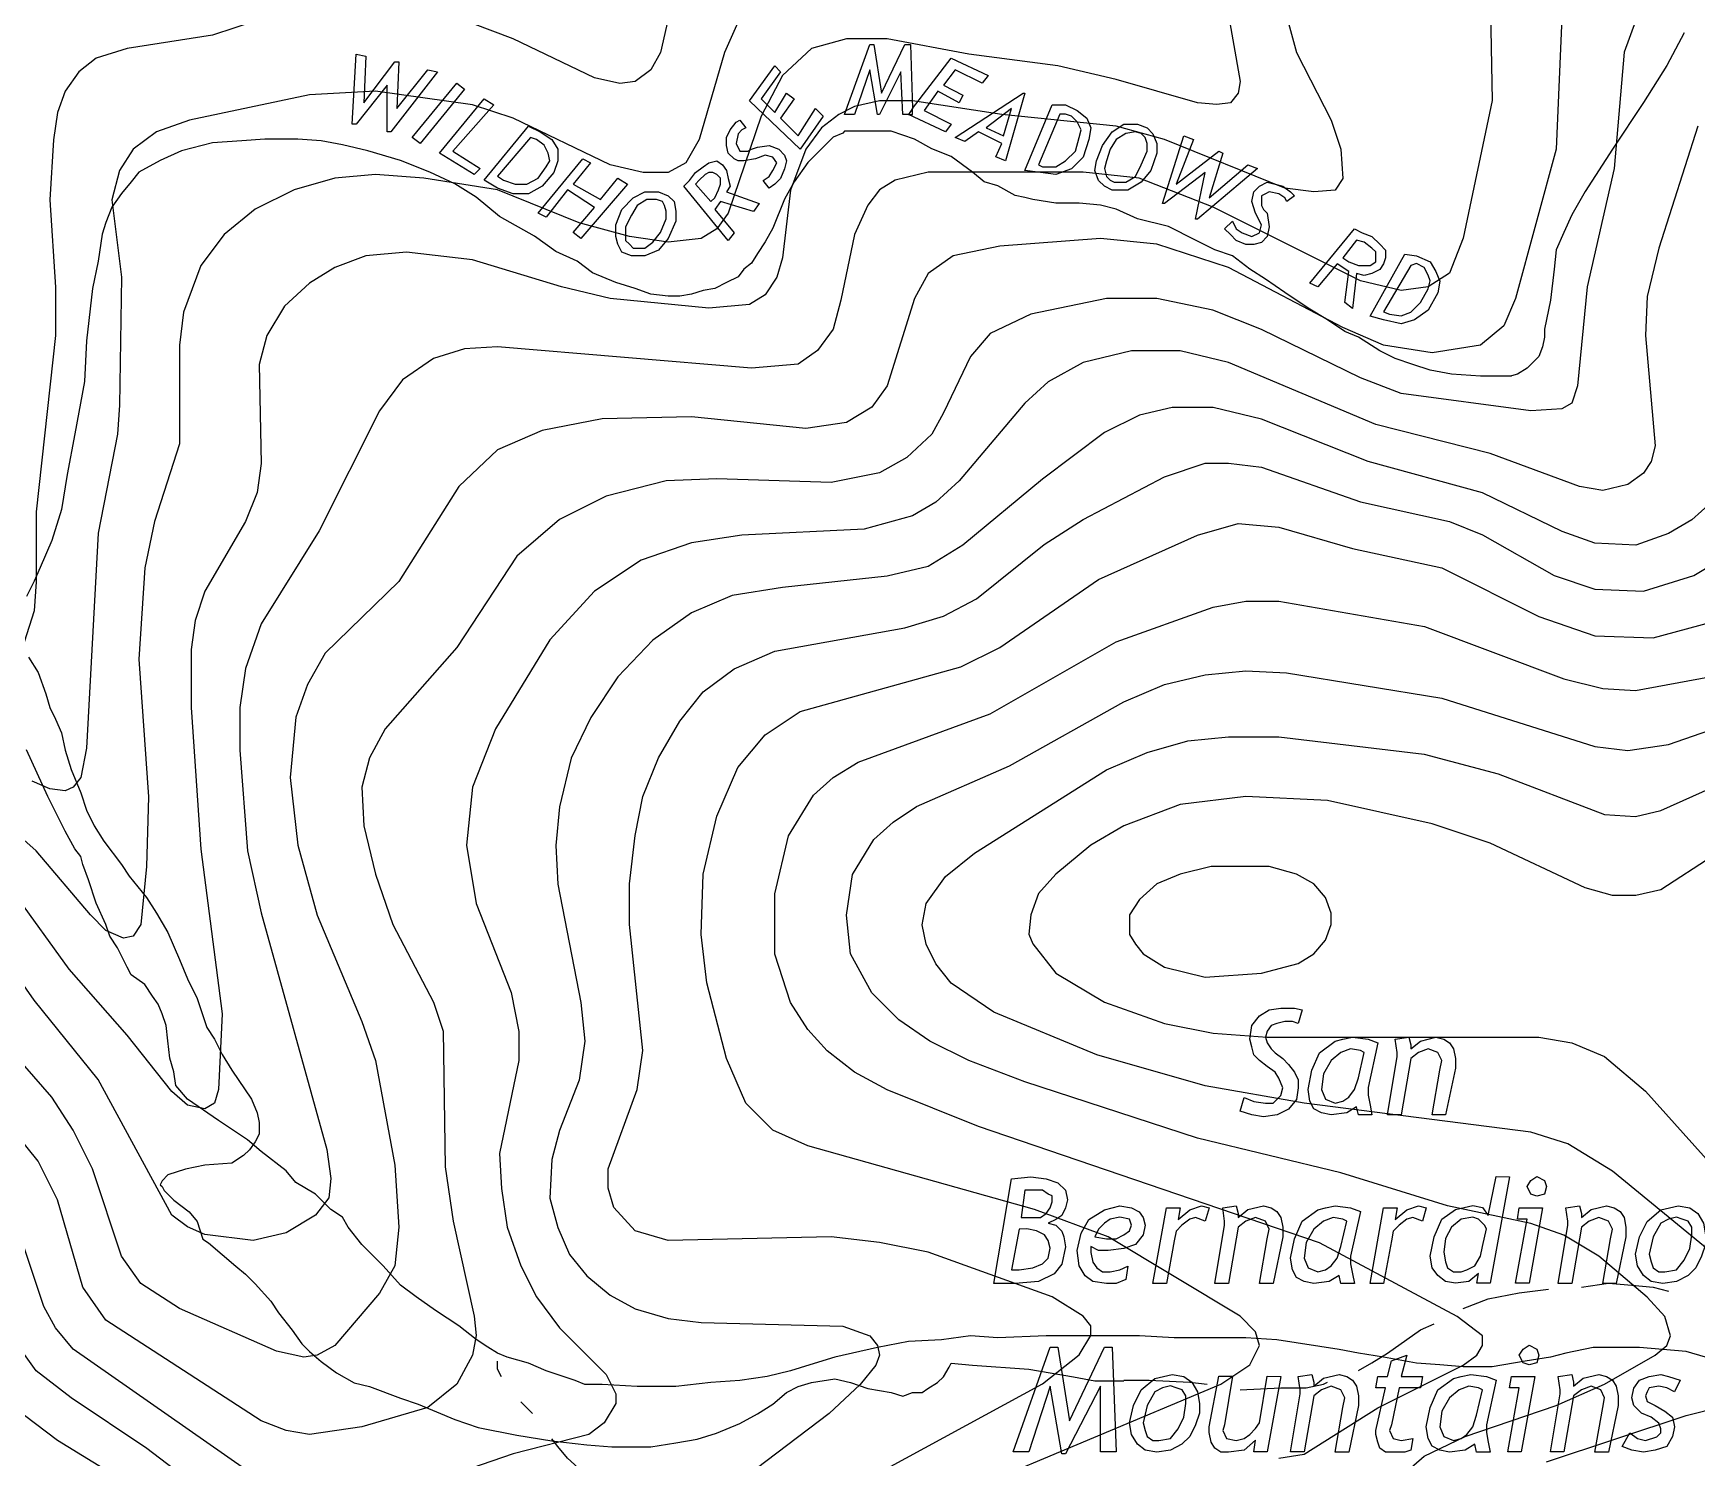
# Model space of a CAD drawing. Extents: x -4.4 to 64.9, y -5.9 to 77.3.
# Drawn here: x 4.527 to 9.05, y 15.517 to 19.391 of the extents above; entities that cross this region are included whole.
import ezdxf

# ---------------------------------------------------------------- set-up
doc = ezdxf.new("R2010")
doc.units = 0
for name, color, linetype in [('7400-7600', 7, 'CONTINUOUS'), ('7600-7800', 7, 'CONTINUOUS'), ('7800-8000', 7, 'CONTINUOUS'), ('8000-8200', 7, 'CONTINUOUS'), ('Labels', 7, 'CONTINUOUS'), ('roads', 7, 'CONTINUOUS'), ('topo', 7, 'CONTINUOUS'), ('water', 7, 'CONTINUOUS')]:
    doc.layers.add(name, color=color, linetype=linetype)

msp = doc.modelspace()

# ---------------------------------------------------------------- linework, layer by layer
at = {"layer": '7400-7600', "color": 2}
for points in [[(6.285011, 19.570875), (6.23229, 19.338886), (6.205937, 19.291435), (6.163758, 19.259796), (6.121578, 19.254531), (6.053037, 19.270353), (5.831549, 19.375803), (5.720827, 19.417975)], [(7.771824, 19.471164), (7.808733, 19.260275), (7.803441, 19.228634), (7.782354, 19.202281), (7.745453, 19.197016), (7.692724, 19.202281), (7.471283, 19.265551), (7.313113, 19.302463), (7.070575, 19.334091), (6.849134, 19.376271), (6.738414, 19.376271), (6.643503, 19.349919), (6.564424, 19.2761), (6.506425, 19.16538), (6.416795, 18.901759), (6.385153, 18.85958), (6.342973, 18.833227), (6.253343, 18.82267), (6.147893, 18.838492), (6.010813, 18.875402), (5.789325, 18.965032), (5.588974, 18.996663), (5.457164, 19.00722), (5.346444, 18.996663), (5.235724, 18.965032), (5.130274, 18.912314), (5.045914, 18.843763), (4.982644, 18.759403), (4.935194, 18.632863), (4.924637, 18.543233), (4.924637, 18.274342), (4.856099, 18.063443), (4.829747, 17.936903), (4.813925, 17.689103), (4.840277, 17.314752), (4.835012, 17.124942), (4.81919, 16.966772), (4.798103, 16.935143), (4.77175, 16.929878), (4.724303, 16.950965), (4.682123, 16.993145), (4.534491, 17.167135), (4.434311, 17.256766)], [(5.256848, 19.465409), (5.014318, 19.386328), (4.782328, 19.349419), (4.697969, 19.323066), (4.650518, 19.286157), (4.613609, 19.233436), (4.592522, 19.175437), (4.581991, 19.101615), (4.571434, 18.938177), (4.587256, 18.700917), (4.587256, 18.569107), (4.534535, 18.089317), (4.534535, 17.899507), (4.52927, 17.820415), (4.481823, 17.672786)], [(7.94067, 19.418221), (7.961757, 19.339132), (8.056658, 19.154601), (8.083037, 19.075511), (8.088302, 18.996433), (8.067189, 18.964791), (8.009197, 18.959526), (7.930108, 18.970083), (7.603178, 19.101893), (7.471368, 19.138792), (7.160287, 19.170433), (6.917759, 19.207343), (6.828118, 19.207343), (6.759578, 19.191521), (6.717398, 19.170433), (6.669948, 19.133521), (6.627768, 19.075522), (6.585588, 18.964802), (6.564501, 18.780273), (6.548679, 18.727542), (6.517037, 18.680092), (6.474857, 18.653739), (6.364137, 18.643182), (6.095249, 18.669535), (5.963389, 18.701174), (5.720858, 18.774984), (5.541598, 18.796072), (5.430867, 18.785541), (5.346507, 18.753913), (5.277967, 18.711733), (5.209427, 18.648463), (5.161976, 18.569371), (5.140889, 18.490282), (5.146154, 18.221391), (5.135597, 18.142302), (5.103966, 18.063213), (4.993246, 17.873411), (4.966894, 17.794322), (4.956337, 17.715233), (4.956337, 17.557062), (4.982689, 17.172173), (5.040689, 16.724011), (5.030158, 16.518382), (5.019601, 16.481483), (4.993249, 16.465661), (4.945799, 16.476192), (4.903619, 16.513101), (4.78235, 16.666001), (4.624179, 16.845272), (4.476549, 17.050901)], [(6.453759, 19.444695), (6.406309, 19.339245), (6.337769, 19.101986), (6.300859, 19.038716), (6.253409, 19.012363), (6.184869, 19.012363), (6.095241, 19.033451), (5.831571, 19.15999), (5.72085, 19.1969), (5.45723, 19.233801), (5.277959, 19.223271), (4.951069, 19.15473), (4.861439, 19.123091), (4.798169, 19.075641), (4.76126, 19.017642), (4.740172, 18.93856), (4.766551, 18.727661), (4.761286, 18.379681), (4.756021, 18.300592), (4.703292, 18.031701), (4.671661, 17.446451), (4.655839, 17.367372), (4.634752, 17.340993), (4.613664, 17.330463), (4.571485, 17.335728), (4.524034, 17.356815)]]:
    msp.add_lwpolyline(points, dxfattribs=at)
at = {"layer": '7600-7800', "color": 2}
for points in [[(8.684104, 19.455157), (8.668282, 19.075535), (8.557562, 18.669566), (8.525923, 18.595748), (8.462661, 18.543027), (8.330851, 18.52194), (8.199033, 18.543027), (8.088313, 18.590477), (7.777203, 18.753926), (7.582112, 18.817185), (7.429212, 18.833008), (7.155051, 18.81192), (7.028503, 18.785568), (6.959963, 18.738117), (6.923062, 18.669577), (6.849243, 18.432317), (6.807063, 18.374318), (6.738523, 18.332138), (6.627802, 18.316316), (6.316732, 18.347957), (6.074191, 18.342692), (5.910702, 18.311051), (5.789441, 18.258333), (5.683991, 18.158153), (5.520542, 17.899804), (5.320192, 17.704721), (5.272741, 17.620361), (5.241103, 17.530731), (5.225281, 17.367282), (5.246368, 17.182751), (5.299097, 16.992942), (5.420366, 16.702961), (5.457267, 16.597503), (5.509996, 16.312793), (5.520526, 16.144081), (5.509996, 16.038632), (5.467816, 15.964813), (5.346547, 15.822462), (5.299097, 15.796083), (5.262187, 15.790818), (5.188376, 15.80664), (4.924746, 15.922638), (4.819307, 15.991179), (4.766578, 16.06499), (4.687486, 16.302249), (4.634768, 16.407699), (4.576766, 16.497329), (4.429136, 16.666049)], [(8.884391, 19.423735), (8.85276, 19.339375), (8.826381, 19.023026), (8.752571, 18.701404), (8.726218, 18.432516), (8.710396, 18.385065), (8.684017, 18.369243), (8.599668, 18.363978), (8.246407, 18.411428), (8.135687, 18.453608), (7.866748, 18.585418), (7.734938, 18.638147), (7.582038, 18.669778), (7.444957, 18.669778), (7.239329, 18.627598), (7.128608, 18.574877), (7.075877, 18.511608), (7.002069, 18.358707), (6.970438, 18.300708), (6.901887, 18.237438), (6.828079, 18.195258), (6.696269, 18.168906), (6.385187, 18.179436), (6.248107, 18.174171), (6.084658, 18.131989), (5.958078, 18.068719), (5.842088, 17.96855), (5.678639, 17.720739), (5.483559, 17.499291), (5.441379, 17.420209), (5.420292, 17.34112), (5.425557, 17.235681), (5.457198, 17.10386), (5.504649, 16.96678), (5.615369, 16.75588), (5.641721, 16.676799), (5.647013, 16.307721), (5.6681, 16.160091), (5.726102, 15.901739), (5.731368, 15.849021), (5.720837, 15.796289), (5.678657, 15.717211), (5.599565, 15.653941), (5.420308, 15.601209), (5.277946, 15.580122), (5.214676, 15.590653), (5.146136, 15.617005), (4.724337, 15.891177), (4.661075, 15.980807), (4.592527, 16.218067), (4.539806, 16.323517), (4.476536, 16.402606)], [(9.053098, 19.138842), (8.947648, 18.806681), (8.916017, 18.674871), (8.910752, 18.569422), (8.937104, 18.268892), (8.926547, 18.226712), (8.90546, 18.195073), (8.86328, 18.163442), (8.79474, 18.14762), (8.73147, 18.158177), (8.48894, 18.247807), (8.177869, 18.326889), (7.777121, 18.495608), (7.6453, 18.527247), (7.51349, 18.527247), (7.38168, 18.495608), (7.286779, 18.442887), (7.223509, 18.384888), (7.044249, 18.173989), (6.980971, 18.115997), (6.917701, 18.079088), (6.785891, 18.042179), (6.45373, 18.026356), (6.316639, 18.005269), (6.179561, 17.957821), (6.053019, 17.873462), (5.93171, 17.741652), (5.784081, 17.499121), (5.720811, 17.34094), (5.704989, 17.18277), (5.731341, 17.024599), (5.826242, 16.782061), (5.847329, 16.676619), (5.847329, 16.59753), (5.794608, 16.34445), (5.799874, 16.24955), (5.815696, 16.1441), (5.852597, 16.03865), (5.894777, 15.954291), (5.958047, 15.869931), (6.084626, 15.743391), (6.111005, 15.69067), (6.111005, 15.664318), (6.079363, 15.611589), (6.037144, 15.579958), (5.831515, 15.527229), (5.631165, 15.458689)], [(9.090057, 18.115315), (9.037339, 18.067854), (8.974069, 18.030955), (8.884439, 17.999313), (8.773719, 18.004579), (8.684078, 18.036217), (8.467908, 18.14167), (8.156837, 18.22603), (7.866809, 18.342018), (7.734999, 18.373659), (7.624279, 18.373659), (7.534649, 18.352572), (7.439737, 18.305111), (7.271028, 18.178571), (7.054858, 17.999311), (6.959947, 17.941322), (6.849227, 17.914943), (6.564519, 17.883315), (6.427428, 17.862227), (6.316708, 17.814769), (6.211258, 17.740958), (6.116358, 17.64079), (6.042539, 17.530059), (5.989778, 17.419339), (5.958139, 17.287529), (5.947609, 17.182079), (5.952927, 17.076629), (6.016197, 16.75501), (6.026701, 16.64956), (6.010932, 16.544118), (5.958163, 16.40703), (5.937076, 16.327948), (5.931811, 16.222499), (5.952951, 16.143409), (5.984539, 16.069599), (6.03199, 16.011599), (6.09531, 15.958868), (6.16385, 15.921969), (6.25348, 15.895617), (6.343111, 15.88506), (6.728, 15.874503), (6.801811, 15.84815), (6.822925, 15.821798), (6.82819, 15.795445), (6.817633, 15.769093), (6.775453, 15.716361), (6.691104, 15.637272), (6.406383, 15.421113)], [(5.103914, 15.485068), (4.634675, 15.811958), (4.587214, 15.86996), (4.555583, 15.927949), (4.476494, 16.165208)], [(5.056593, 15.373647), (4.835152, 15.542355), (4.629524, 15.679447), (4.534623, 15.753258), (4.466082, 15.848166)]]:
    msp.add_lwpolyline(points, dxfattribs=at)
at = {"layer": '7800-8000', "color": 2}
for points in [[(7.065309, 15.427129), (7.75601, 15.717121), (7.835088, 15.769842), (7.861467, 15.82257), (7.85091, 15.859472), (7.80873, 15.901652), (7.450201, 16.117822), (7.249851, 16.19164), (6.632972, 16.36563), (6.538072, 16.40781), (6.464261, 16.481621), (6.411532, 16.60289), (6.358811, 16.808511), (6.342989, 16.940332), (6.348254, 17.10377), (6.385164, 17.261951), (6.443152, 17.393761), (6.516974, 17.483392), (6.611874, 17.546662), (7.049493, 17.667931), (7.154942, 17.720652), (7.423833, 17.90519), (7.692734, 18.026452), (7.803455, 18.058091), (7.914172, 18.047534), (8.114523, 17.989532), (8.357103, 17.936813), (8.620723, 17.805003), (8.773624, 17.752282), (8.931794, 17.747017), (9.089973, 17.789195)], [(7.914225, 15.516003), (7.982773, 15.526533), (8.183163, 15.653076), (8.415155, 15.769064), (8.452065, 15.795443), (8.467887, 15.821795), (8.467887, 15.848148), (8.399336, 15.900876), (8.024958, 16.101227), (7.097007, 16.417576), (6.849198, 16.517747), (6.759568, 16.565206), (6.685746, 16.623197), (6.633028, 16.681196), (6.585578, 16.755007), (6.543398, 16.886828), (6.543398, 17.050266), (6.580307, 17.208447), (6.648847, 17.319168), (6.701568, 17.366615), (6.770116, 17.408798), (7.128637, 17.540608), (7.471347, 17.735685), (7.734967, 17.830586), (7.824608, 17.846408), (7.914228, 17.846408), (8.309706, 17.77787), (8.689327, 17.635509), (8.794777, 17.609156), (8.884407, 17.603891), (9.084758, 17.6408)], [(8.225306, 15.447812), (8.309655, 15.52162), (8.420386, 15.574352), (8.668187, 15.658711), (8.799997, 15.7167), (8.937086, 15.795792), (8.968717, 15.822144), (8.979274, 15.848523), (8.963451, 15.901244), (8.916001, 15.953962), (8.784191, 16.064693), (8.689282, 16.122685), (8.599652, 16.154324), (8.372941, 16.201774), (8.082913, 16.291404), (7.692753, 16.386313), (7.223501, 16.539213), (7.070601, 16.597204), (6.965151, 16.649933), (6.880792, 16.707922), (6.806973, 16.781743), (6.748982, 16.887193), (6.738425, 16.992643), (6.754247, 17.103363), (6.812246, 17.198264), (6.864967, 17.245724), (6.928237, 17.287894), (7.181316, 17.398614), (7.492387, 17.572615), (7.603107, 17.620062), (7.713838, 17.646415), (7.824558, 17.656945), (7.935278, 17.65168), (8.357116, 17.58314), (8.773637, 17.45133), (8.863267, 17.440773), (8.973998, 17.456595), (9.216528, 17.540954)], [(9.200711, 15.985424), (8.821092, 16.296505), (8.699823, 16.370313), (8.599652, 16.401944), (7.982731, 16.481034), (7.713832, 16.528484), (7.418581, 16.612844), (7.139141, 16.728845), (7.023143, 16.807924), (6.980963, 16.860655), (6.95461, 16.913373), (6.944054, 16.966094), (6.95461, 17.024094), (7.007329, 17.097915), (7.086421, 17.161185), (7.44495, 17.387893), (7.55567, 17.435343), (7.66639, 17.466985), (7.77711, 17.477515), (7.914191, 17.477515), (8.309669, 17.430065), (8.51003, 17.377347), (8.80001, 17.266627), (8.88437, 17.261361), (8.95291, 17.277183), (9.153261, 17.366814)], [(8.641837, 15.505642), (9.021456, 15.632182), (9.316718, 15.705992)]]:
    msp.add_lwpolyline(points, dxfattribs=at)
at = {"layer": '8000-8200', "color": 2}
msp.add_lwpolyline([(7.808783, 17.124902), (7.729694, 17.124902), (7.645334, 17.103815), (7.582062, 17.077463), (7.534614, 17.035283), (7.508262, 16.993103), (7.508262, 16.940374), (7.524084, 16.914022), (7.545171, 16.887669), (7.603162, 16.85076), (7.713891, 16.824407), (7.866791, 16.834964), (7.966962, 16.861317), (8.009142, 16.887669), (8.040781, 16.924579), (8.056603, 16.966758), (8.056603, 16.998389), (8.040781, 17.040569), (8.009142, 17.077479), (7.961691, 17.103831), (7.88787, 17.124918), (7.808791, 17.124918), (7.808783, 17.124902)], close=True, dxfattribs=at)
at = {"layer": 'Labels', "color": 6}
for points in [[(5.430838, 19.328814), (5.425573, 19.202264), (5.509933, 19.312992), (5.520463, 19.312992), (5.515198, 19.186442), (5.599557, 19.291905), (5.625909, 19.286613), (5.499369, 19.123153), (5.488839, 19.123153), (5.488839, 19.249677), (5.404479, 19.144241), (5.393922, 19.144241), (5.404479, 19.334053)], [(6.917709, 19.186442), (6.907179, 19.170567), (6.891357, 19.170567), (6.886091, 19.28656), (6.828092, 19.170567), (6.822827, 19.170567), (6.80174, 19.291825), (6.759561, 19.170567), (6.733208, 19.170567), (6.801748, 19.360379), (6.812279, 19.360379), (6.833366, 19.228563), (6.896639, 19.360379), (6.912461, 19.360379)], [(6.907168, 19.17062), (6.917698, 19.17062), (6.917698, 19.186495), (7.023148, 19.323575), (7.123328, 19.276135), (7.107506, 19.254969), (7.033694, 19.291878), (7.002057, 19.249677), (7.054785, 19.223219), (7.044228, 19.202052), (6.986237, 19.233696), (6.949328, 19.180965), (7.023139, 19.144055), (7.007317, 19.122889)], [(6.506459, 19.212794), (6.543369, 19.175885), (6.574997, 19.228616), (6.596084, 19.212741), (6.559183, 19.16001), (6.606633, 19.11257), (6.654083, 19.186389), (6.675171, 19.165222), (6.6119, 19.075581), (6.47482, 19.207397), (6.54336, 19.302303), (6.559182, 19.286428)], [(5.699729, 19.239173), (5.578468, 19.091536), (5.557381, 19.107411), (5.678642, 19.255048)], [(7.223509, 19.228616), (7.170788, 19.044096), (7.144436, 19.054679), (7.160231, 19.091562), (7.096972, 19.123206), (7.060063, 19.096748), (7.033711, 19.107331), (7.218242, 19.22859)], [(5.741909, 19.022982), (5.726087, 19.007107), (5.631186, 19.06513), (5.752455, 19.212741), (5.778807, 19.196866), (5.668087, 19.070343)], [(7.118057, 19.13371), (7.165518, 19.112544), (7.186605, 19.186362)], [(7.365868, 19.181176), (7.39222, 19.16001), (7.402777, 19.133551), (7.397512, 19.101907), (7.38169, 19.054468), (7.350059, 19.022823), (7.307879, 19.006948), (7.2657, 19.01224), (7.22352, 19.017532), (7.297331, 19.196787), (7.33424, 19.196787)], [(5.905358, 19.12318), (5.936989, 19.102013), (5.952811, 19.075555), (5.952811, 19.043911), (5.942254, 19.012266), (5.910623, 18.975357), (5.873713, 18.95419), (5.831534, 18.95419), (5.789354, 18.970065), (5.752452, 18.991232), (5.873713, 19.13887)], [(6.437919, 19.091536), (6.448449, 19.070369), (6.459006, 19.070369), (6.469537, 19.070369), (6.480094, 19.075661), (6.495916, 19.080952), (6.527545, 19.086244), (6.553898, 19.075661), (6.56972, 19.059786), (6.574985, 19.043911), (6.56972, 19.022744), (6.55919, 18.996286), (6.543368, 18.980411), (6.527545, 18.969827), (6.511723, 18.990994), (6.527545, 19.001577), (6.538102, 19.017452), (6.548633, 19.038619), (6.538102, 19.054494), (6.517015, 19.059786), (6.490636, 19.049202), (6.459008, 19.043911), (6.443186, 19.043911), (6.432656, 19.049202), (6.416834, 19.065077), (6.411569, 19.086244), (6.411569, 19.107411), (6.422099, 19.128577), (6.437921, 19.149744), (6.448451, 19.155036), (6.464274, 19.133869), (6.453743, 19.128577), (6.443186, 19.117994)], [(7.260418, 19.033539), (7.270975, 19.028247), (7.307877, 19.028247), (7.334256, 19.044122), (7.360609, 19.070581), (7.371139, 19.10749), (7.376404, 19.128657), (7.365874, 19.149823), (7.350052, 19.165698), (7.33423, 19.17099), (7.318408, 19.17099)], [(7.555678, 19.13371), (7.5715, 19.117835), (7.58203, 19.091377), (7.58203, 19.064919), (7.566208, 19.017479), (7.539856, 18.985835), (7.502954, 18.964668), (7.460774, 18.964668), (7.439686, 18.975251), (7.423864, 18.991126), (7.413308, 19.017585), (7.418573, 19.044043), (7.434395, 19.086218), (7.460747, 19.123127), (7.492378, 19.144294), (7.529287, 19.144294)], [(5.805178, 18.991364), (5.836817, 18.980781), (5.868448, 18.980781), (5.900087, 18.996656), (5.921174, 19.0283), (5.931731, 19.044175), (5.926466, 19.065342), (5.915909, 19.086509), (5.894822, 19.102384), (5.879, 19.107675), (5.789369, 19.002212)], [(7.455498, 18.991364), (7.466055, 18.986073), (7.497686, 18.986073), (7.524038, 19.001948), (7.53986, 19.033592), (7.555682, 19.070501), (7.555682, 19.091668), (7.550417, 19.107543), (7.53986, 19.118126), (7.524038, 19.123418), (7.497659, 19.118126), (7.471307, 19.102251), (7.455485, 19.075793), (7.444928, 19.044149), (7.439663, 19.022982), (7.444928, 19.001815)], [(7.682217, 19.102093), (7.634759, 18.980808), (7.750758, 19.070448), (7.761315, 19.065157), (7.724403, 18.943898), (7.829853, 19.033539), (7.856205, 19.022956), (7.692756, 18.885849), (7.687491, 18.885849), (7.71387, 19.012399), (7.60315, 18.92805), (7.597858, 18.92805), (7.655858, 19.11257)], [(5.995028, 18.980808), (6.068849, 18.938633), (6.116297, 18.99663), (6.142649, 18.980755), (6.01607, 18.833117), (5.99501, 18.848992), (6.053009, 18.917546), (5.97915, 18.964985), (5.921151, 18.891193), (5.900064, 18.901776), (6.021325, 19.049388), (6.042465, 19.038804)], [(6.411558, 19.017717), (6.416823, 18.99655), (6.422088, 18.975384), (6.411531, 18.959509), (6.501161, 18.927891), (6.485339, 18.906724), (6.395713, 18.933183), (6.379891, 18.912016), (6.432612, 18.848728), (6.41679, 18.827561), (6.295518, 18.975198), (6.31134, 18.991073), (6.327162, 19.01224), (6.348249, 19.028115), (6.364071, 19.038698), (6.385158, 19.04399), (6.40098, 19.033407)], [(6.327199, 18.980808), (6.369379, 18.933368), (6.379909, 18.943951), (6.390466, 18.965118), (6.395731, 18.980993), (6.395731, 18.996868), (6.385175, 19.007451), (6.374644, 19.012743), (6.364087, 19.012743), (6.353557, 19.007451), (6.337735, 18.991576)], [(6.253377, 18.94919), (6.269199, 18.933315), (6.274464, 18.906856), (6.274464, 18.880398), (6.253377, 18.832932), (6.227025, 18.801314), (6.190114, 18.785439), (6.153206, 18.785439), (6.126853, 18.796023), (6.116323, 18.817189), (6.111057, 18.838356), (6.111057, 18.869974), (6.12688, 18.912148), (6.158522, 18.943792), (6.19015, 18.959667), (6.227058, 18.959667)], [(7.945888, 18.95972), (7.956419, 18.949137), (7.935331, 18.933262), (7.930066, 18.943845), (7.914217, 18.954429), (7.887891, 18.95972), (7.877335, 18.954429), (7.866751, 18.949137), (7.866751, 18.938554), (7.866751, 18.922679), (7.872016, 18.912095), (7.8826, 18.901512), (7.887891, 18.864603), (7.8826, 18.838144), (7.866751, 18.822269), (7.845664, 18.816978), (7.824577, 18.816978), (7.798224, 18.827561), (7.782402, 18.843436), (7.76658, 18.859311), (7.787667, 18.880478), (7.798198, 18.859311), (7.81402, 18.848728), (7.840372, 18.838144), (7.86146, 18.848728), (7.866725, 18.869894), (7.850903, 18.901538), (7.840346, 18.933183), (7.845611, 18.959641), (7.861433, 18.975516), (7.882573, 18.986099), (7.903634, 18.980808), (7.924774, 18.975516)], [(6.147928, 18.817374), (6.158485, 18.806791), (6.190114, 18.806791), (6.211201, 18.822666), (6.232288, 18.849124), (6.248111, 18.886034), (6.248111, 18.9072), (6.242845, 18.923075), (6.23758, 18.933659), (6.221758, 18.93895), (6.195406, 18.93895), (6.169053, 18.923075), (6.153231, 18.896617), (6.137409, 18.864999), (6.137409, 18.843833), (6.137409, 18.827958)], [(8.167328, 18.838462), (8.188415, 18.817295), (8.204237, 18.80142), (8.204237, 18.780253), (8.198972, 18.764378), (8.188442, 18.748503), (8.167354, 18.73792), (8.146267, 18.732628), (8.12518, 18.73792), (8.114649, 18.643014), (8.093562, 18.658889), (8.104093, 18.743238), (8.072462, 18.764405), (8.019733, 18.701143), (7.998645, 18.711726), (8.119914, 18.859337), (8.141002, 18.848754)], [(8.104058, 18.769935), (8.130411, 18.759351), (8.146233, 18.759351), (8.162055, 18.759351), (8.177877, 18.769935), (8.177877, 18.780518), (8.177877, 18.796393), (8.167346, 18.806976), (8.146259, 18.822851), (8.125172, 18.828143), (8.088263, 18.780677)], [(8.325499, 18.769935), (8.341321, 18.743476), (8.351852, 18.717018), (8.346586, 18.685374), (8.320234, 18.637908), (8.283325, 18.611449), (8.246424, 18.600866), (8.198965, 18.611449), (8.162064, 18.622033), (8.256965, 18.790757), (8.288604, 18.785466)], [(8.214779, 18.627562), (8.246407, 18.622271), (8.272786, 18.632854), (8.299139, 18.659312), (8.320226, 18.696222), (8.325491, 18.717388), (8.320226, 18.733263), (8.309669, 18.75443), (8.288582, 18.765013), (8.27276, 18.759722), (8.198941, 18.633171)], [(7.977498, 16.734733), (7.966968, 16.697824), (7.951146, 16.703115), (7.930058, 16.703115), (7.908971, 16.697824), (7.893149, 16.692532), (7.882619, 16.676657), (7.877353, 16.660782), (7.882619, 16.644907), (7.893149, 16.629032), (7.903706, 16.618449), (7.924793, 16.602574), (7.940615, 16.586699), (7.956437, 16.565532), (7.966994, 16.544365), (7.966994, 16.523199), (7.961729, 16.491581), (7.940642, 16.465123), (7.909001, 16.449248), (7.872091, 16.443956), (7.84046, 16.449248), (7.808832, 16.459831), (7.819362, 16.49674), (7.845715, 16.486157), (7.877356, 16.480865), (7.898443, 16.480865), (7.908973, 16.491449), (7.91953, 16.502032), (7.924796, 16.523199), (7.914239, 16.549657), (7.903708, 16.565532), (7.882621, 16.581407), (7.861534, 16.597282), (7.845712, 16.613157), (7.840446, 16.634324), (7.835181, 16.65549), (7.840446, 16.6924), (7.861534, 16.718858), (7.887886, 16.734733), (7.919517, 16.740025), (7.956426, 16.740025)], [(8.183129, 16.645119), (8.156777, 16.523834), (8.156777, 16.502667), (8.162042, 16.476209), (8.167307, 16.44975), (8.130398, 16.44975), (8.125133, 16.470917), (8.09878, 16.455042), (8.0566, 16.44975), (8.030221, 16.455042), (8.009134, 16.465625), (7.998577, 16.486792), (7.993312, 16.518436), (8.003869, 16.571141), (8.024956, 16.618608), (8.067136, 16.650252), (8.088224, 16.655543), (8.114576, 16.660835), (8.156755, 16.655543)], [(8.388747, 16.629297), (8.394012, 16.602838), (8.394012, 16.57638), (8.36766, 16.449856), (8.330761, 16.449856), (8.351848, 16.571115), (8.357139, 16.597573), (8.346583, 16.61874), (8.32023, 16.629323), (8.293851, 16.61874), (8.272764, 16.602865), (8.246411, 16.449962), (8.209499, 16.449962), (8.235852, 16.60813), (8.235852, 16.618713), (8.230587, 16.655623), (8.267489, 16.660914), (8.272754, 16.639748), (8.272754, 16.629164), (8.299107, 16.650331), (8.341285, 16.660914), (8.362373, 16.655623), (8.378195, 16.645039)], [(8.040767, 16.492216), (8.067119, 16.481633), (8.088207, 16.486924), (8.104029, 16.497508), (8.119851, 16.518674), (8.130381, 16.550292), (8.146203, 16.618846), (8.135646, 16.624137), (8.109294, 16.629429), (8.082941, 16.618846), (8.056589, 16.597679), (8.035502, 16.560743), (8.030236, 16.518595)], [(7.334258, 16.244407), (7.339523, 16.217949), (7.334258, 16.196782), (7.323701, 16.175616), (7.307905, 16.165032), (7.286818, 16.154449), (7.307905, 16.149157), (7.323701, 16.133282), (7.328993, 16.117407), (7.334258, 16.090949), (7.323701, 16.043483), (7.302614, 16.017024), (7.260434, 15.995858), (7.197165, 15.990566), (7.170812, 15.990566), (7.139173, 15.990566), (7.186634, 16.275284), (7.239352, 16.280576), (7.281532, 16.275284), (7.313163, 16.264701)], [(7.223538, 16.244407), (7.212981, 16.170589), (7.23936, 16.170589), (7.265713, 16.170589), (7.281535, 16.181172), (7.292065, 16.197047), (7.29733, 16.212922), (7.29733, 16.228797), (7.2868, 16.234089), (7.270978, 16.244672), (7.249891, 16.244672)], [(8.541647, 16.281317), (8.488929, 15.991333), (8.452017, 15.991333), (8.457282, 16.017792), (8.43093, 15.996625), (8.39402, 15.991333), (8.367667, 15.996625), (8.34658, 16.0125), (8.330758, 16.033667), (8.325493, 16.065284), (8.33605, 16.118016), (8.357137, 16.165456), (8.394035, 16.191914), (8.441496, 16.202497), (8.467849, 16.197206), (8.483671, 16.176039), (8.504758, 16.281502)], [(8.636559, 16.23385), (8.615472, 16.228559), (8.59965, 16.23385), (8.589119, 16.255017), (8.59965, 16.270892), (8.615472, 16.281475), (8.636559, 16.270892), (8.641824, 16.255017)], [(7.545158, 16.170589), (7.550423, 16.149422), (7.545158, 16.122964), (7.524071, 16.096505), (7.49244, 16.085922), (7.45026, 16.08063), (7.423881, 16.08063), (7.402793, 16.091214), (7.402793, 16.075339), (7.408059, 16.04888), (7.418616, 16.033005), (7.434438, 16.022422), (7.455525, 16.022422), (7.481877, 16.027714), (7.502965, 16.038297), (7.4977, 16.001388), (7.471321, 15.990804), (7.444968, 15.990804), (7.408056, 15.996096), (7.386969, 16.011971), (7.371147, 16.038429), (7.365881, 16.080604), (7.376412, 16.12807), (7.397499, 16.164979), (7.43969, 16.191438), (7.481859, 16.202021), (7.5135, 16.196729), (7.534587, 16.186146)], [(7.724418, 16.196941), (7.713888, 16.160032), (7.687509, 16.170615), (7.671687, 16.165323), (7.650599, 16.149448), (7.634777, 16.133573), (7.629512, 16.107115), (7.608425, 15.991148), (7.571516, 15.991148), (7.608425, 16.196756), (7.645334, 16.196756), (7.640069, 16.165138), (7.671697, 16.191596), (7.703328, 16.20218)], [(7.919498, 16.170589), (7.924763, 16.14413), (7.924763, 16.117672), (7.898411, 15.991148), (7.861502, 15.991148), (7.882589, 16.112407), (7.887854, 16.138865), (7.877297, 16.160032), (7.850945, 16.170615), (7.824566, 16.160032), (7.803478, 16.144157), (7.777126, 15.991254), (7.740224, 15.991254), (7.766577, 16.149422), (7.766577, 16.160005), (7.761311, 16.196915), (7.79822, 16.202206), (7.803485, 16.18104), (7.803485, 16.170456), (7.829838, 16.191623), (7.872018, 16.202206), (7.893105, 16.196915), (7.908927, 16.186331)], [(8.135668, 16.186411), (8.109315, 16.065152), (8.109315, 16.043985), (8.114581, 16.017527), (8.119846, 15.991069), (8.082945, 15.991069), (8.077679, 16.012235), (8.0513, 15.99636), (8.009131, 15.991069), (7.982752, 15.99636), (7.961665, 16.006944), (7.951135, 16.02811), (7.94587, 16.059728), (7.956426, 16.11246), (7.977514, 16.159899), (8.019694, 16.191544), (8.040781, 16.196835), (8.06716, 16.202127), (8.109339, 16.196835)], [(8.314939, 16.196941), (8.304382, 16.160032), (8.27803, 16.170615), (8.262208, 16.165323), (8.24112, 16.149448), (8.225298, 16.133573), (8.220033, 16.107115), (8.198946, 15.991148), (8.162036, 15.991148), (8.198946, 16.196756), (8.235845, 16.196756), (8.23058, 16.165138), (8.262211, 16.191596), (8.29385, 16.20218)], [(8.631288, 16.196941), (8.594379, 15.991333), (8.557467, 15.991333), (8.589108, 16.165323), (8.562729, 16.165323), (8.568021, 16.196941)], [(8.852729, 16.170589), (8.857994, 16.14413), (8.857994, 16.117672), (8.831642, 15.991148), (8.79473, 15.991148), (8.815817, 16.112407), (8.821082, 16.138865), (8.810525, 16.160032), (8.784173, 16.170615), (8.75782, 16.160032), (8.736733, 16.144157), (8.71038, 15.991254), (8.673472, 15.991254), (8.699824, 16.149422), (8.699824, 16.160005), (8.694559, 16.196915), (8.731468, 16.202206), (8.736733, 16.18104), (8.736733, 16.170456), (8.763085, 16.191623), (8.805266, 16.202206), (8.826353, 16.196915), (8.842175, 16.186331)], [(9.053119, 16.181145), (9.068941, 16.154687), (9.074206, 16.123043), (9.074206, 16.096585), (9.063676, 16.064967), (9.047854, 16.033323), (9.026767, 16.012156), (8.995126, 15.996281), (8.958177, 15.990989), (8.926588, 15.996281), (8.905447, 16.012156), (8.889625, 16.038614), (8.884387, 16.070232), (8.894891, 16.117698), (8.915978, 16.159873), (8.952927, 16.191517), (9.000388, 16.2021), (9.032019, 16.196809)], [(7.413348, 16.117857), (7.444979, 16.112565), (7.471331, 16.112565), (7.492419, 16.123149), (7.508241, 16.133732), (7.513506, 16.149607), (7.508241, 16.165482), (7.481888, 16.170774), (7.455536, 16.165482), (7.439714, 16.154899), (7.423892, 16.139024)], [(7.993317, 16.033508), (8.01967, 16.022925), (8.040757, 16.028216), (8.056579, 16.0388), (8.072401, 16.059966), (8.082931, 16.091584), (8.098753, 16.160138), (8.088197, 16.165429), (8.061844, 16.170721), (8.035492, 16.160138), (8.009139, 16.138971), (7.988052, 16.102061), (7.982787, 16.059887)], [(8.372939, 16.033508), (8.388735, 16.022925), (8.409822, 16.022925), (8.425644, 16.028216), (8.446731, 16.0388), (8.462553, 16.065258), (8.467819, 16.091716), (8.478349, 16.139156), (8.473084, 16.149739), (8.457262, 16.165614), (8.44144, 16.170906), (8.409799, 16.165614), (8.383446, 16.144448), (8.367624, 16.11283), (8.362359, 16.075921), (8.367624, 16.049462)], [(8.931858, 16.033508), (8.94768, 16.022925), (8.963449, 16.022925), (8.995127, 16.028216), (9.016214, 16.054675), (9.032036, 16.086292), (9.037301, 16.123202), (9.037301, 16.144368), (9.026745, 16.160243), (9.010923, 16.165535), (8.9951, 16.170827), (8.974013, 16.165535), (8.952926, 16.154952), (8.931839, 16.118042), (8.921255, 16.070603), (8.926573, 16.049436)], [(7.207719, 16.138944), (7.186632, 16.028243), (7.207719, 16.028243), (7.244628, 16.033534), (7.27098, 16.044118), (7.286803, 16.059993), (7.292068, 16.086451), (7.286803, 16.107618), (7.276272, 16.123493), (7.255185, 16.134076), (7.228832, 16.139368)], [(7.460798, 15.817343), (7.471329, 15.532625), (7.429158, 15.532625), (7.429158, 15.71188), (7.334248, 15.52736), (7.323692, 15.52736), (7.292064, 15.71188), (7.234072, 15.532625), (7.191891, 15.532625), (7.292063, 15.817343), (7.31315, 15.817343), (7.344789, 15.616974), (7.43969, 15.817343)], [(8.262208, 15.796256), (8.246412, 15.738259), (8.304401, 15.738259), (8.299136, 15.706615), (8.241147, 15.706615), (8.22006, 15.606444), (8.214768, 15.590569), (8.225325, 15.569402), (8.246412, 15.564111), (8.27804, 15.569402), (8.272775, 15.537758), (8.256953, 15.532466), (8.225325, 15.532466), (8.204238, 15.532466), (8.188416, 15.54305), (8.183151, 15.558925), (8.177886, 15.580091), (8.177886, 15.590675), (8.204265, 15.706668), (8.177886, 15.706668), (8.183151, 15.738312), (8.209503, 15.738312), (8.22006, 15.780487)], [(8.615469, 15.775142), (8.594382, 15.769851), (8.57856, 15.775142), (8.568003, 15.796309), (8.57856, 15.812184), (8.594382, 15.822767), (8.615469, 15.812184), (8.620734, 15.796309)], [(7.676968, 15.722437), (7.69279, 15.695979), (7.698055, 15.664335), (7.698055, 15.637876), (7.687498, 15.606259), (7.671676, 15.574615), (7.650589, 15.553448), (7.61895, 15.537573), (7.582049, 15.532281), (7.55041, 15.537573), (7.529323, 15.553448), (7.513501, 15.579906), (7.508236, 15.61155), (7.518766, 15.65899), (7.539853, 15.701191), (7.576754, 15.732809), (7.624205, 15.743392), (7.655844, 15.738101)], [(8.125127, 15.71188), (8.130392, 15.685422), (8.130392, 15.658964), (8.10404, 15.532414), (8.06713, 15.532414), (8.088217, 15.653699), (8.093482, 15.680157), (8.082952, 15.701324), (8.0566, 15.711907), (8.030221, 15.701324), (8.009133, 15.685449), (7.982781, 15.532546), (7.945872, 15.532546), (7.972251, 15.690714), (7.972251, 15.701297), (7.966985, 15.738206), (8.003883, 15.743498), (8.009149, 15.722331), (8.009149, 15.711748), (8.035501, 15.732915), (8.077681, 15.743498), (8.098769, 15.738206), (8.114591, 15.727623)], [(8.504749, 15.727703), (8.47837, 15.606444), (8.47837, 15.585277), (8.483635, 15.558819), (8.4889, 15.532361), (8.451989, 15.532361), (8.446723, 15.553527), (8.420371, 15.537652), (8.378191, 15.532361), (8.351839, 15.537652), (8.330751, 15.548236), (8.320194, 15.569402), (8.314929, 15.60102), (8.32546, 15.653751), (8.346573, 15.701218), (8.388753, 15.732835), (8.409841, 15.738127), (8.436219, 15.743419), (8.478389, 15.738127)], [(8.831639, 15.71188), (8.836904, 15.685422), (8.836904, 15.658964), (8.810525, 15.532414), (8.773624, 15.532414), (8.794712, 15.653699), (8.799977, 15.680157), (8.789446, 15.701324), (8.763067, 15.711907), (8.736715, 15.701324), (8.715628, 15.685449), (8.689275, 15.532546), (8.652366, 15.532546), (8.678745, 15.690714), (8.678745, 15.701297), (8.673453, 15.738206), (8.710363, 15.743498), (8.715628, 15.722331), (8.715628, 15.711748), (8.741981, 15.732915), (8.784161, 15.743498), (8.805248, 15.738206), (8.82107, 15.727623)], [(9.005668, 15.727703), (8.989846, 15.696058), (8.968759, 15.706642), (8.947671, 15.711933), (8.921266, 15.706642), (8.916001, 15.696058), (8.910735, 15.685475), (8.916001, 15.6696), (8.937141, 15.659017), (8.96344, 15.643142), (8.984581, 15.627267), (8.989846, 15.600808), (8.984581, 15.57435), (8.968759, 15.547892), (8.93713, 15.537308), (8.90545, 15.532017), (8.87381, 15.537308), (8.847458, 15.547892), (8.868545, 15.584801), (8.889632, 15.568926), (8.91072, 15.563634), (8.942401, 15.574218), (8.952931, 15.584801), (8.952931, 15.595384), (8.947666, 15.611259), (8.926579, 15.627134), (8.900173, 15.637718), (8.879112, 15.658884), (8.873794, 15.680051), (8.879112, 15.706509), (8.894882, 15.727676), (8.921234, 15.738259), (8.952912, 15.743551), (8.973999, 15.738259)], [(7.555699, 15.5748), (7.571521, 15.564216), (7.587343, 15.564216), (7.618974, 15.569508), (7.640088, 15.595966), (7.65591, 15.627611), (7.661175, 15.66452), (7.661175, 15.685687), (7.650645, 15.701562), (7.634823, 15.706853), (7.619001, 15.712145), (7.597913, 15.706853), (7.576826, 15.69627), (7.555739, 15.659361), (7.545208, 15.611894), (7.550474, 15.590728)], [(7.919498, 15.738259), (7.882597, 15.532625), (7.845687, 15.532625), (7.850952, 15.564269), (7.819313, 15.537811), (7.777133, 15.532519), (7.756046, 15.532519), (7.740224, 15.543103), (7.729667, 15.558978), (7.724402, 15.585436), (7.724402, 15.601311), (7.750754, 15.738392), (7.787663, 15.738392), (7.766576, 15.606576), (7.761311, 15.590701), (7.771841, 15.569535), (7.79822, 15.564243), (7.819307, 15.569535), (7.83513, 15.580118), (7.850952, 15.595993), (7.861508, 15.611868), (7.882596, 15.738418)], [(8.362387, 15.5748), (8.388739, 15.564216), (8.409827, 15.569508), (8.425649, 15.580091), (8.441471, 15.601258), (8.452001, 15.632902), (8.467823, 15.701429), (8.457267, 15.706721), (8.430914, 15.712013), (8.404562, 15.701429), (8.378209, 15.680263), (8.357122, 15.643353), (8.351857, 15.601179)], [(8.610188, 15.738259), (8.573289, 15.532625), (8.536377, 15.532625), (8.568008, 15.706615), (8.541655, 15.706615), (8.546921, 15.738259)]]:
    msp.add_lwpolyline(points, close=True, dxfattribs=at)
for points in [[(8.415118, 15.92278), (8.483659, 15.949238), (8.568018, 15.965113), (8.647108, 15.975696), (8.647108, 15.975696)], [(8.736749, 15.980776), (8.810557, 15.99136), (8.873829, 15.986068), (8.931828, 15.980776), (8.974008, 15.970193)], [(8.130408, 15.754055), (8.167307, 15.775222), (8.209487, 15.80168), (8.262218, 15.838589), (8.299117, 15.865048), (8.336029, 15.880923)], [(7.492418, 15.727703), (7.560959, 15.727703)], [(7.560959, 15.727703), (7.671687, 15.722411), (7.719137, 15.717119)], [(7.808778, 15.70135), (7.919498, 15.706642), (7.988039, 15.706642), (8.035489, 15.717225), (8.046046, 15.722517)]]:
    msp.add_lwpolyline(points, dxfattribs=at)
at = {"layer": 'roads', "color": 7}
for points in [[(9.016202, 19.392684), (8.968741, 19.303044), (8.905472, 19.202872), (8.821112, 19.076322), (8.747301, 18.960329), (8.710392, 18.897067), (8.689305, 18.849627), (8.668217, 18.802161), (8.662952, 18.749429), (8.652422, 18.66508), (8.6366, 18.585996), (8.6366, 18.56483), (8.631334, 18.538371), (8.620804, 18.511913), (8.610247, 18.50133), (8.58916, 18.480163), (8.562807, 18.464288), (8.546985, 18.458996)], [(8.515292, 18.458838), (8.462571, 18.458838), (8.383482, 18.464129), (8.325483, 18.474713), (8.278032, 18.490588), (8.230582, 18.506463), (8.188402, 18.527629), (8.130403, 18.564539), (8.093494, 18.580414), (8.046043, 18.612058), (7.993322, 18.643675), (7.930052, 18.685876), (7.877324, 18.722759), (7.835144, 18.749218), (7.787693, 18.786127), (7.740243, 18.802002), (7.687522, 18.82846), (7.613664, 18.86537), (7.529304, 18.886536), (7.471302, 18.912995), (7.429122, 18.923578), (7.371133, 18.92887), (7.307853, 18.92887), (7.244594, 18.939453), (7.223507, 18.944745), (7.197128, 18.950036), (7.149677, 18.976495), (7.112778, 18.987078), (7.081137, 19.013536), (7.023138, 19.055711), (6.970417, 19.076878), (6.922966, 19.103336), (6.891327, 19.113919), (6.859696, 19.124503), (6.822787, 19.124503), (6.775337, 19.124503), (6.733157, 19.124503), (6.727891, 19.119211), (6.701539, 19.108628), (6.669898, 19.076984), (6.632988, 19.040101), (6.596089, 18.987369), (6.56971, 18.939903), (6.53808, 18.860819), (6.516993, 18.823936), (6.495906, 18.792292), (6.480083, 18.765834), (6.458996, 18.749959), (6.443174, 18.728792), (6.411536, 18.712917), (6.379905, 18.697042), (6.348266, 18.69175), (6.316635, 18.681167), (6.284996, 18.675875), (6.253365, 18.675875), (6.205915, 18.681167), (6.163735, 18.697042), (6.111006, 18.712917), (6.047736, 18.739375), (6.005556, 18.770993), (5.947565, 18.797451), (5.889566, 18.839652), (5.794665, 18.892357), (5.731345, 18.945089), (5.673345, 18.981998), (5.604805, 19.013642), (5.525726, 19.04526), (5.436086, 19.071718), (5.367545, 19.087593), (5.309546, 19.098177), (5.246287, 19.103468), (5.156646, 19.103468), (5.093376, 19.098177), (5.014295, 19.092885), (4.929935, 19.071718), (4.871936, 19.04526), (4.813936, 19.013616), (4.792849, 18.987158), (4.766496, 18.95554), (4.740144, 18.918604), (4.724322, 18.876456), (4.713791, 18.844812), (4.703234, 18.770993), (4.687412, 18.697174), (4.67159, 18.554828), (4.666325, 18.4441), (4.639973, 18.301754), (4.618885, 18.191026), (4.603063, 18.09612), (4.576711, 18.011745), (4.545072, 17.937952), (4.529249, 17.901043), (4.508162, 17.858868)], [(8.546942, 18.458838), (8.5153, 18.458838)], [(4.513398, 17.694324), (4.53975, 17.652149), (4.560837, 17.594153), (4.571368, 17.557243), (4.58719, 17.525626), (4.603012, 17.48869), (4.613542, 17.44125), (4.629365, 17.388545), (4.655717, 17.325257), (4.671539, 17.277817), (4.692626, 17.235642), (4.718979, 17.193441), (4.76644, 17.130179), (4.787527, 17.098535), (4.834988, 17.040539), (4.861341, 16.998364), (4.892969, 16.945633), (4.924611, 16.87184), (4.945698, 16.819109), (4.972051, 16.766377), (4.998403, 16.687293), (5.01949, 16.655676), (5.040578, 16.613475), (5.06693, 16.5713), (5.119662, 16.492216), (5.135484, 16.455307), (5.140749, 16.428848), (5.140749, 16.407682), (5.140749, 16.397098), (5.130193, 16.375932), (5.11437, 16.354765), (5.098548, 16.33889), (5.066906, 16.317723), (4.993095, 16.312432), (4.940367, 16.301848), (4.892916, 16.285973), (4.877094, 16.270098), (4.871803, 16.259515), (4.877094, 16.254223), (4.882359, 16.24364), (4.908712, 16.217182), (4.950892, 16.185538), (4.971979, 16.159079), (4.987801, 16.111639), (5.003624, 16.101056), (5.040533, 16.069412), (5.077445, 16.037768), (5.103798, 16.016601), (5.13015, 15.990143), (5.17233, 15.942703), (5.193417, 15.911059), (5.230329, 15.863619), (5.256681, 15.82671), (5.277769, 15.805543), (5.30941, 15.779085), (5.35159, 15.74744), (5.39904, 15.720982), (5.44122, 15.710399), (5.52562, 15.678755), (5.57307, 15.66288), (5.673249, 15.620705), (5.736519, 15.599538), (5.841969, 15.578372), (5.936869, 15.562497), (6.03177, 15.551913), (6.100321, 15.546622), (6.205771, 15.546622), (6.274308, 15.557205), (6.33231, 15.567788), (6.385029, 15.583663), (6.448298, 15.610122), (6.495749, 15.63658), (6.537929, 15.663038), (6.574841, 15.694683), (6.606469, 15.710558), (6.643378, 15.721141), (6.706651, 15.731724), (6.748831, 15.721141), (6.796278, 15.705266), (6.859551, 15.694683), (6.89119, 15.684099), (6.917542, 15.694683), (6.943895, 15.694683), (6.959717, 15.705266), (6.986069, 15.721141), (7.001892, 15.737016), (7.017714, 15.763474), (7.022979, 15.774058), (7.080978, 15.768766), (7.233878, 15.758183), (7.35519, 15.737016), (7.413189, 15.726433), (7.492278, 15.726433)]]:
    msp.add_lwpolyline(points, dxfattribs=at)
at = {"layer": 'topo', "color": 2}
for points in [[(8.488969, 19.498032), (8.494234, 19.208044), (8.415145, 18.833703), (8.378243, 18.738795), (8.320244, 18.701883), (8.246433, 18.691352), (8.135713, 18.717705), (7.734954, 18.918055), (7.534604, 18.997147), (7.381703, 19.012969), (6.959905, 19.012969), (6.870274, 18.991882), (6.828095, 18.965529), (6.796464, 18.923349), (6.759554, 18.84426), (6.722645, 18.665), (6.701558, 18.58591), (6.659378, 18.527909), (6.606657, 18.49101), (6.480117, 18.480453), (5.789388, 18.538455), (5.699747, 18.53319), (5.615398, 18.506811), (5.531036, 18.448822), (5.467766, 18.364462), (5.304317, 18.037562), (5.146146, 17.78449), (5.103966, 17.663221), (5.088144, 17.557771), (5.088144, 17.441781), (5.109232, 17.167612), (5.146141, 16.998892), (5.325402, 16.35565), (5.335958, 16.276572), (5.330693, 16.22384), (5.293781, 16.176392), (5.214692, 16.128942), (5.125062, 16.107855), (4.993252, 16.123677), (4.945801, 16.144764), (4.903621, 16.176395), (4.703263, 16.545465), (4.529273, 16.761635), (4.402733, 16.940895)], [(6.796464, 15.459118), (7.270983, 15.717467), (7.371163, 15.796559), (7.402793, 15.849288), (7.402793, 15.875641), (7.381706, 15.901993), (7.297346, 15.954711), (6.959915, 16.075983), (6.828105, 16.102336), (6.696287, 16.118158), (6.253406, 16.107627), (6.163726, 16.13398), (6.105727, 16.19725), (6.089904, 16.24997), (6.089904, 16.302689), (6.168983, 16.518869), (6.184805, 16.624319), (6.147896, 16.96702), (6.147896, 17.077748), (6.163718, 17.209559), (6.184805, 17.315008), (6.226985, 17.420461), (6.285027, 17.520629), (6.348297, 17.599718), (6.432656, 17.662988), (6.543377, 17.710439), (6.896635, 17.773708), (7.002077, 17.805339), (7.091715, 17.8528), (7.276246, 18.00043), (7.381696, 18.06897), (7.603136, 18.184958), (7.713867, 18.22187), (7.777137, 18.22187), (7.866767, 18.211313), (8.135655, 18.116415), (8.378235, 18.063684), (8.467866, 18.026785), (8.662946, 17.916054), (8.773666, 17.879153), (8.905476, 17.873888), (9.042565, 17.916057), (9.242915, 18.037326)], [(9.237676, 17.246397), (8.952958, 17.061868), (8.884418, 17.046046), (8.821148, 17.046046), (8.747337, 17.067133), (8.488987, 17.188392), (8.330806, 17.241123), (8.046096, 17.304393), (7.824608, 17.314924), (7.645348, 17.293836), (7.492447, 17.235848), (7.402817, 17.183116), (7.307906, 17.104037), (7.260458, 17.051306), (7.239371, 16.993317), (7.234106, 16.940586), (7.244663, 16.914233), (7.307932, 16.835141), (7.439742, 16.756052), (7.603194, 16.698063), (7.734994, 16.671684), (7.882674, 16.661154), (8.620813, 16.661154), (8.710452, 16.645332), (8.800082, 16.608423), (8.910802, 16.513522), (9.148062, 16.249902)], [(4.502905, 15.633139), (4.592535, 15.564588), (4.824524, 15.42224)]]:
    msp.add_lwpolyline(points, dxfattribs=at)
at = {"layer": 'water', "color": 4}
for points in [[(5.789377, 15.801495), (5.763025, 15.81737), (5.731385, 15.838536), (5.683936, 15.875446), (5.620665, 15.91762), (5.567945, 15.95453), (5.525764, 15.986174), (5.478315, 16.038879), (5.420314, 16.096902), (5.383405, 16.144342), (5.367583, 16.1708), (5.335952, 16.191967), (5.293772, 16.234141), (5.241051, 16.265786), (5.214672, 16.29743), (5.146132, 16.350135), (5.109223, 16.381779), (5.030141, 16.434484), (4.945731, 16.492507), (4.914143, 16.529416), (4.908878, 16.566326), (4.898295, 16.603235), (4.89303, 16.650675), (4.887764, 16.69285), (4.87726, 16.724494), (4.86673, 16.750952), (4.850855, 16.772119), (4.829768, 16.803763), (4.792869, 16.830221), (4.782312, 16.851388), (4.755959, 16.904093), (4.734872, 16.935737), (4.724342, 16.967355), (4.697963, 17.025378), (4.676875, 17.08864), (4.66108, 17.130814), (4.655814, 17.151981), (4.639992, 17.173148), (4.61364, 17.220588), (4.566189, 17.315494), (4.50819, 17.442044)], [(9.111083, 15.779825), (9.021452, 15.806284), (8.958183, 15.811575), (8.894914, 15.816867), (8.842192, 15.816867), (8.768381, 15.816867), (8.694562, 15.800992), (8.652382, 15.790409), (8.583842, 15.779825), (8.494202, 15.76395), (8.415123, 15.76395), (8.351853, 15.769242), (8.288584, 15.774534), (8.198954, 15.790409), (8.130412, 15.800992), (8.077682, 15.811575), (7.908963, 15.838034), (7.824612, 15.843325), (7.708611, 15.843325), (7.629522, 15.843325), (7.534621, 15.848617), (7.413352, 15.848617), (7.281542, 15.848617), (7.149693, 15.843325), (7.075874, 15.848617), (6.996781, 15.838034), (6.907162, 15.832742), (6.822802, 15.816867), (6.706804, 15.790409), (6.638264, 15.769242), (6.585532, 15.753367), (6.522273, 15.737492), (6.448451, 15.726909), (6.369362, 15.721617), (6.274461, 15.711034), (6.169012, 15.711034), (6.074113, 15.716325), (6.026664, 15.716325), (6.000285, 15.726909), (5.921205, 15.753367), (5.873744, 15.774534), (5.815755, 15.790409), (5.789376, 15.800992)], [(5.799916, 15.737069), (5.789359, 15.758235), (5.789359, 15.779402)], [(5.884276, 15.636898), (5.852634, 15.668515)], [(6.306074, 14.940911), (6.300809, 14.972555), (6.295543, 15.019995), (6.290278, 15.056904), (6.269191, 15.099105), (6.248104, 15.172924), (6.200654, 15.251982), (6.153203, 15.341623), (6.058292, 15.441794), (6.037205, 15.46296), (5.979204, 15.515692), (5.952852, 15.547336), (5.93703, 15.568503)]]:
    msp.add_lwpolyline(points, dxfattribs=at)

doc.saveas('drawing.dxf')
